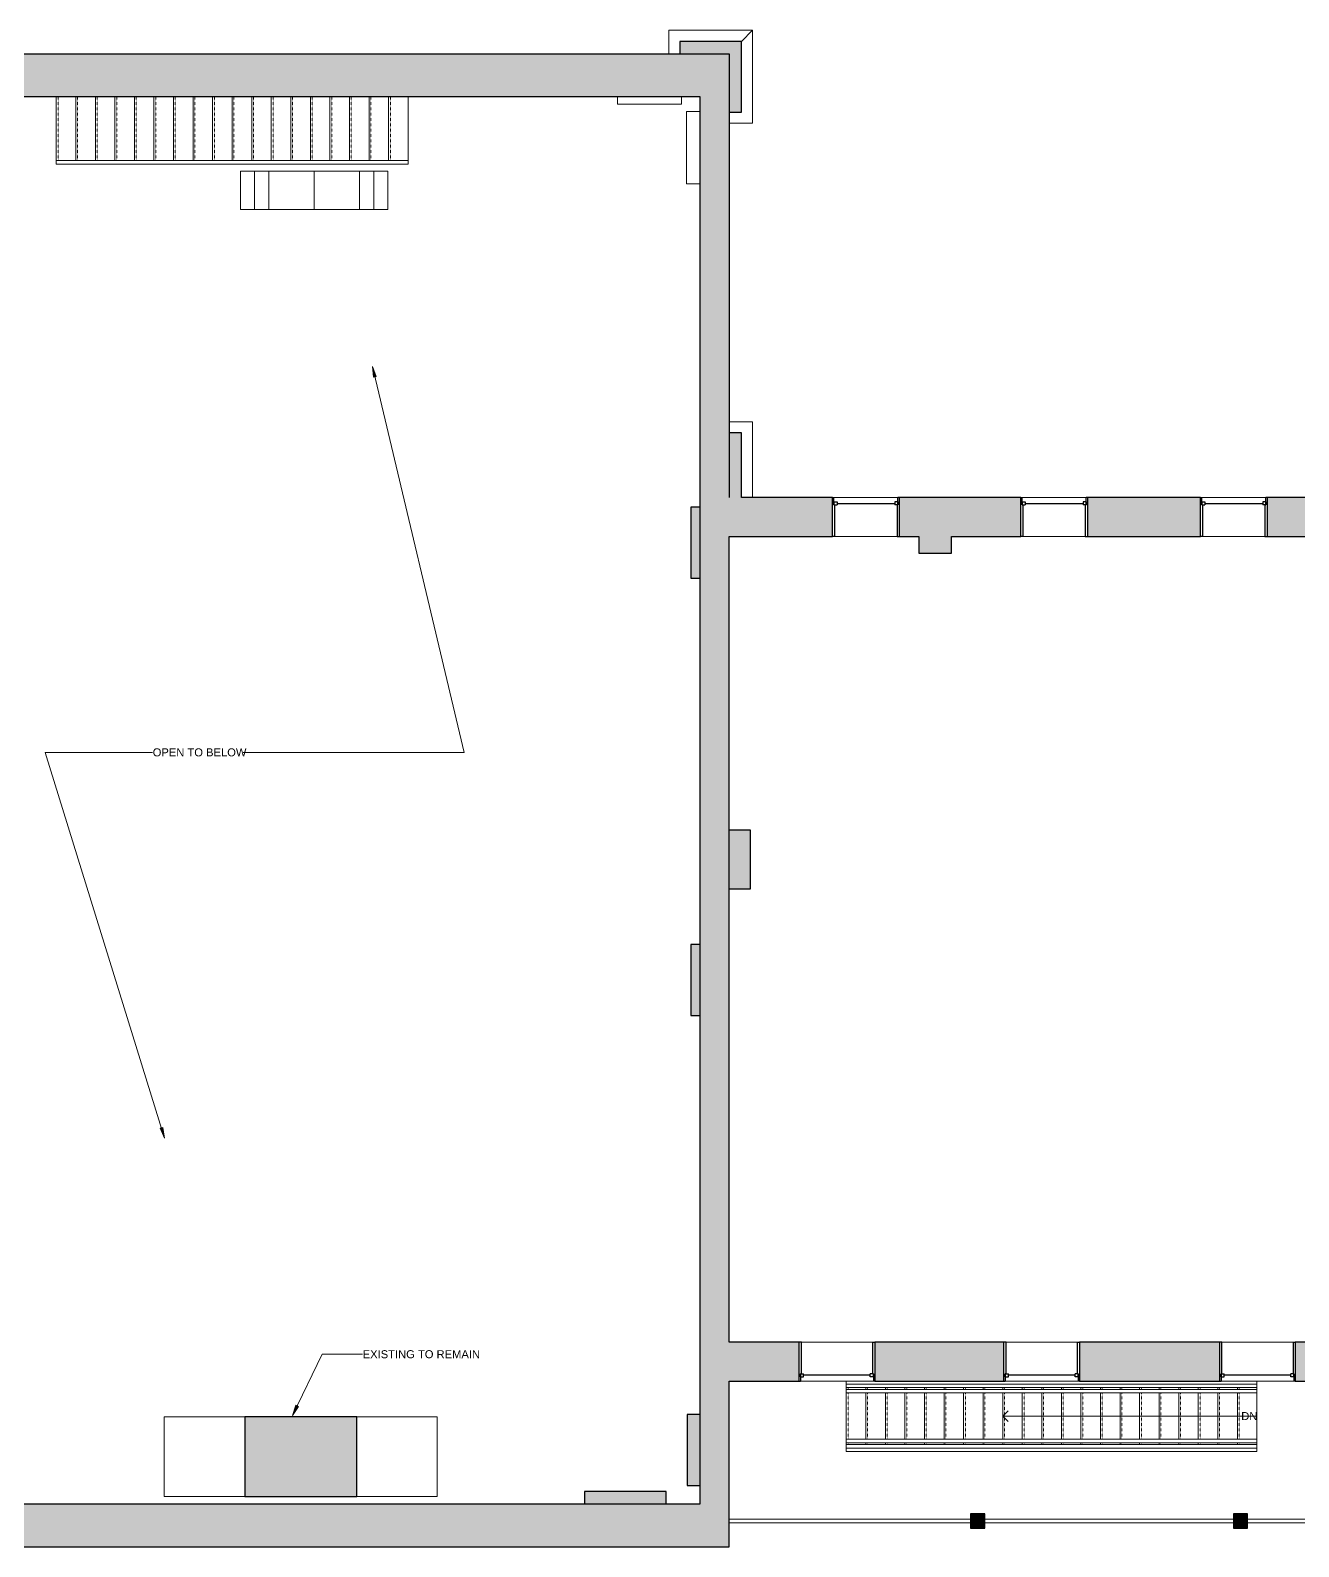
# Model space of a CAD drawing. Header units: inches. Extents: x -1176 to 1507, y -2527 to 978.
# Drawn here: x 88 to 801, y -1 to 852 of the extents above; entities that cross this region are included whole.
import ezdxf

# ---------------------------------------------------------------- set-up
doc = ezdxf.new("R2010")
doc.units = ezdxf.units.IN
doc.header["$MEASUREMENT"] = 0
doc.linetypes.add('Overhead 1_16_', pattern=[0.101562, 0.0625, -0.039062])
for name, color, linetype, lineweight in [('A-COLS', 52, 'Continuous', 18), ('A-DETL', 90, 'Continuous', 9), ('A-FLOR-HRAL', 11, 'Continuous', 18), ('A-GENM', 13, 'Continuous', 18), ('A-GLAZ', 151, 'Continuous', 18), ('A-WALL', 113, 'Continuous', 18), ('A-WALL-PATT', 111, 'Continuous', 18), ('G-ANNO-TEXT', 231, 'Continuous', 9), ('I-WALL', 2, 'Continuous', 18), ('S-STRS', 31, 'Continuous', 18), ('S-STRS-ANNO', 31, 'Continuous', 9), ('S-STRS-IDEN', 31, 'Continuous', 9)]:
    doc.layers.add(name, color=color, linetype=linetype, lineweight=lineweight)
doc.styles.add('Swis721 Lt BT', font='swissl.ttf', dxfattribs={"height": 4.5})

# ---------------------------------------------------------------- blocks, each defined once
blk = doc.blocks.new('Top Rail Type - Top Rail_Internal_-5005397-3rd Floor Demo')
at = {"layer": 'A-FLOR-HRAL', "lineweight": 9}
for p, q in [((546.74, 54.3), (546.74, 56.3)), ((546.74, 56.3), (777.74, 56.3)), ((777.74, 54.3), (546.74, 54.3)), ((777.74, 56.3), (777.74, 54.3))]:
    blk.add_line(p, q, dxfattribs=at)
blk = doc.blocks.new('Top Rail Type - Top Rail_Internal_-V1-3rd Floor Demo')
at = {"layer": 'A-FLOR-HRAL', "lineweight": 9}
for p, q in [((546.74, 56.3), (546.74, 54.3)), ((546.74, 56.3), (777.74, 56.3)), ((546.74, 54.3), (777.74, 54.3)), ((777.74, 56.3), (777.74, 54.3))]:
    blk.add_line(p, q, dxfattribs=at)
blk = doc.blocks.new('Handrail Type - Handrail_Internal_-5005408-3rd Floor Demo')
at = {"layer": 'A-FLOR-HRAL', "lineweight": 9}
for p, q in [((546.74, 57.3), (546.74, 59.3)), ((546.74, 59.3), (777.74, 59.3)), ((777.74, 57.3), (546.74, 57.3)), ((777.74, 59.3), (777.74, 57.3))]:
    blk.add_line(p, q, dxfattribs=at)
blk = doc.blocks.new('Handrail Type - Handrail_Internal_-V2-3rd Floor Demo')
at = {"layer": 'A-FLOR-HRAL', "lineweight": 9}
for p, q in [((546.74, 59.3), (546.74, 57.3)), ((546.74, 59.3), (777.74, 59.3)), ((546.74, 57.3), (777.74, 57.3)), ((777.74, 59.3), (777.74, 57.3))]:
    blk.add_line(p, q, dxfattribs=at)
blk = doc.blocks.new('Top Rail Type - Top Rail_Internal_-5005419-3rd Floor Demo')
at = {"layer": 'A-FLOR-HRAL', "lineweight": 9}
for p, q in [((546.74, 88.3), (546.74, 90.3)), ((546.74, 90.3), (777.74, 90.3)), ((777.74, 88.3), (546.74, 88.3)), ((777.74, 90.3), (777.74, 88.3))]:
    blk.add_line(p, q, dxfattribs=at)
blk = doc.blocks.new('Top Rail Type - Top Rail_Internal_-V3-3rd Floor Demo')
at = {"layer": 'A-FLOR-HRAL', "lineweight": 9}
for p, q in [((546.74, 90.3), (546.74, 88.3)), ((546.74, 90.3), (777.74, 90.3)), ((546.74, 88.3), (777.74, 88.3)), ((777.74, 90.3), (777.74, 88.3))]:
    blk.add_line(p, q, dxfattribs=at)
blk = doc.blocks.new('Handrail Type - Handrail_Internal_-5005430-3rd Floor Demo')
at = {"layer": 'A-FLOR-HRAL', "lineweight": 9}
for p, q in [((546.74, 85.3), (546.74, 87.3)), ((546.74, 87.3), (777.74, 87.3)), ((777.74, 85.3), (546.74, 85.3)), ((777.74, 87.3), (777.74, 85.3))]:
    blk.add_line(p, q, dxfattribs=at)
blk = doc.blocks.new('Handrail Type - Handrail_Internal_-V4-3rd Floor Demo')
at = {"layer": 'A-FLOR-HRAL', "lineweight": 9}
for p, q in [((546.74, 87.3), (546.74, 85.3)), ((546.74, 87.3), (777.74, 87.3)), ((546.74, 85.3), (777.74, 85.3)), ((777.74, 87.3), (777.74, 85.3))]:
    blk.add_line(p, q, dxfattribs=at)
blk = doc.blocks.new('Double Hung - side window 4_ X 6_ 3_ H-6086068-3rd Floor Demo')
at = {"layer": 'A-GLAZ', "color": 8, "lineweight": 30}
for p, q in [((-18.75, 11), (-18, 11)), ((-18, 6.75), (-18, 11)), ((18, 6.75), (18, 11)), ((18.75, 11), (18, 11)), ((-18, 8.5), (-18, 6.75)), ((-18, 8.5), (-16.25, 8.5)), ((-18, 6.75), (-16.25, 6.75)), ((-18, 6.75), (-17.5, 6.75)), ((-17.5, -11), (-17.5, 6.75)), ((-16.25, 8.5), (-16.25, 6.75)), ((-16.25, 7.625), (16.25, 7.625)), ((16.25, 8.5), (16.25, 6.75)), ((18, 8.5), (16.25, 8.5)), ((18, 6.75), (16.25, 6.75)), ((17.5, 6.75), (18, 6.75)), ((17.5, 6.75), (17.5, -11)), ((18, 8.5), (18, 6.75)), ((-17.5, -11), (-18.75, -11)), ((17.5, -11), (18.75, -11))]:
    blk.add_line(p, q, dxfattribs=at)
blk = doc.blocks.new('Top Rail Type - Top Rail_Internal_-6920603-3rd Floor Demo')
at = {"layer": 'A-FLOR-HRAL', "lineweight": 9}
for p, q in [((1226.22, 91.87), (1228.22, 91.87)), ((1226.22, 19.64), (1226.22, 91.87)), ((1228.22, 91.87), (1228.22, 19.64)), ((480.78, 14.32), (616.64, 14.32)), ((616.64, 12.32), (480.78, 12.32)), ((624.64, 14.32), (764.5, 14.32)), ((764.5, 12.32), (624.64, 12.32)), ((772.5, 14.32), (890.9, 14.32)), ((890.9, 12.32), (772.5, 12.32)), ((898.9, 14.32), (1060.27, 14.32)), ((1060.27, 12.32), (898.9, 12.32)), ((1068.27, 14.32), (1223.22, 14.32)), ((1223.22, 12.32), (1068.27, 12.32))]:
    blk.add_line(p, q, dxfattribs=at)
blk = doc.blocks.new('Top Rail Type - Top Rail_Internal_-V7-3rd Floor Demo')
at = {"layer": 'A-FLOR-HRAL', "lineweight": 9}
for p, q in [((1228.22, 91.87), (1226.22, 91.87)), ((1226.22, 91.87), (1226.22, 19.64)), ((1228.22, 91.87), (1228.22, 19.64)), ((616.64, 14.32), (480.78, 14.32)), ((616.64, 12.32), (480.78, 12.32)), ((764.5, 14.32), (624.64, 14.32)), ((764.5, 12.32), (624.64, 12.32)), ((890.9, 14.32), (772.5, 14.32)), ((890.9, 12.32), (772.5, 12.32)), ((1060.27, 14.32), (898.9, 14.32)), ((1060.27, 12.32), (898.9, 12.32)), ((1223.22, 14.32), (1068.27, 14.32)), ((1223.22, 12.32), (1068.27, 12.32))]:
    blk.add_line(p, q, dxfattribs=at)
blk = doc.blocks.new('Double Hung - side window 3_ 6_5_ x 5_ 6_ 2-5312470-3rd Floor Demo')
at = {"layer": 'A-GLAZ', "color": 8, "lineweight": 30}
for p, q in [((-21.25, 11), (-20.5, 11)), ((-20.5, 6.75), (-20.5, 11)), ((20.5, 6.75), (20.5, 11)), ((21.25, 11), (20.5, 11)), ((-20.5, 8.5), (-20.5, 6.75)), ((-20.5, 8.5), (-18.75, 8.5)), ((-20.5, 6.75), (-18.75, 6.75)), ((-20.5, 6.75), (-20, 6.75)), ((-20, -11), (-20, 6.75)), ((-18.75, 8.5), (-18.75, 6.75)), ((-18.75, 7.625), (18.75, 7.625)), ((18.75, 8.5), (18.75, 6.75)), ((20.5, 8.5), (18.75, 8.5)), ((20.5, 6.75), (18.75, 6.75)), ((20, 6.75), (20.5, 6.75)), ((20, 6.75), (20, -11)), ((20.5, 8.5), (20.5, 6.75)), ((-20, -11), (-21.25, -11)), ((20, -11), (21.25, -11))]:
    blk.add_line(p, q, dxfattribs=at)
blk = doc.blocks.new('organ1 - organ-7059108-3rd Floor Demo')
at = {"layer": 'A-GENM', "lineweight": 9}
for p, q in [((205.86, 772.52), (213.86, 772.52)), ((205.86, 772.52), (205.86, 751.01)), ((213.86, 772.52), (221.86, 772.52)), ((213.86, 772.52), (213.86, 751.01)), ((221.86, 772.52), (247.36, 772.52)), ((221.86, 772.52), (221.86, 751.01)), ((247.36, 772.52), (272.86, 772.52)), ((247.36, 772.52), (247.36, 751.01)), ((272.86, 772.52), (280.86, 772.52)), ((272.86, 772.52), (272.86, 751.01)), ((280.86, 772.52), (288.86, 772.52)), ((280.86, 772.52), (280.86, 751.01)), ((288.86, 772.52), (288.86, 751.01)), ((213.86, 751.01), (205.86, 751.01)), ((221.86, 751.01), (213.86, 751.01)), ((247.36, 751.01), (221.86, 751.01)), ((272.86, 751.01), (247.36, 751.01)), ((280.86, 751.01), (272.86, 751.01)), ((288.86, 751.01), (280.86, 751.01))]:
    blk.add_line(p, q, dxfattribs=at)
blk = doc.blocks.new('Generic Models 1 - Generic Models 1-5512328-3rd Floor Demo')
at = {"layer": 'A-GENM', "lineweight": 9}
blk.add_hatch(color=7, dxfattribs=at).paths.add_polyline_path([(271.4, 27.11), (271.4, 71.91), (208.43, 71.91), (208.43, 27.11), (254.03, 27.11)], flags=0)
at = {"layer": 'A-DETL'}
for p, q in [((163, 27.11), (163, 71.91)), ((316.59, 27.11), (316.59, 71.91))]:
    blk.add_line(p, q, dxfattribs=at)
at = {"layer": 'A-DETL', "flags": 128}
for points in [[(163, 71.91), (163.23, 71.91), (163.9, 71.91), (165.02, 71.91), (166.58, 71.91), (168.57, 71.91), (170.98, 71.91), (173.79, 71.91), (177, 71.91), (180.57, 71.91), (184.48, 71.91), (188.73, 71.91), (193.27, 71.91), (198.09, 71.91), (203.15, 71.91), (208.43, 71.91)], [(271.4, 71.91), (276.67, 71.91), (281.72, 71.91), (286.53, 71.91), (291.06, 71.91), (295.3, 71.91), (299.21, 71.91), (302.78, 71.91), (305.98, 71.91), (308.79, 71.91), (311.2, 71.91), (313.2, 71.91), (314.77, 71.91), (315.9, 71.91), (316.59, 71.91)], [(208.43, 27.11), (203.15, 27.11), (198.09, 27.11), (193.27, 27.11), (188.73, 27.11), (184.48, 27.11), (180.57, 27.11), (177, 27.11), (173.79, 27.11), (170.98, 27.11), (168.57, 27.11), (166.58, 27.11), (165.02, 27.11), (163.9, 27.11), (163.23, 27.11), (163, 27.11)], [(316.59, 27.11), (315.9, 27.11), (314.77, 27.11), (313.2, 27.11), (311.2, 27.11), (308.79, 27.11), (305.98, 27.11), (302.78, 27.11), (299.21, 27.11), (295.3, 27.11), (291.06, 27.11), (286.53, 27.11), (281.72, 27.11), (276.67, 27.11), (271.4, 27.11)]]:
    blk.add_lwpolyline(points, dxfattribs=at)
at = {"layer": 'A-GENM', "lineweight": 9}
blk.add_line((163, 71.91), (163, 27.11), dxfattribs=at)
at = {"layer": 'A-GENM', "color": 8, "lineweight": 30}
for p, q in [((271.4, 71.91), (208.43, 71.91)), ((208.43, 71.91), (208.43, 27.11)), ((271.4, 27.11), (271.4, 71.91)), ((208.43, 27.11), (271.4, 27.11))]:
    blk.add_line(p, q, dxfattribs=at)

msp = doc.modelspace()

# ---------------------------------------------------------------- hatches: boundary and pattern name
at = {"layer": 'A-COLS'}
for points in [[(624.64, 9.32), (624.64, 17.32), (616.64, 17.32), (616.64, 9.32)], [(772.5, 9.32), (772.5, 17.32), (764.5, 17.32), (764.5, 9.32)]]:
    msp.add_hatch(color=250, dxfattribs=at).paths.add_polyline_path(points, flags=0)
at = {"layer": 'A-WALL-PATT', "lineweight": 9}
for points in [[(453.09, 838.52), (487.78, 838.52), (487.78, 845.52), (453.09, 845.52)], [(464.28, 814.52), (480.78, 814.52), (480.78, 838.52), (1.72, 838.52), (1.72, 814.52), (439.04, 814.52)], [(485.29, 805.75), (487.78, 805.75), (487.78, 838.52), (480.78, 838.52), (480.78, 805.75)], [(480.78, -1.17), (480.78, 814.52), (464.28, 814.52), (464.28, -1.17)], [(487.78, 589.01), (487.78, 625.28), (480.78, 625.28), (480.78, 589.01)], [(464.28, 543.59), (464.28, 583.59), (459.28, 583.59), (459.28, 543.59)], [(606.02, 557.64), (606.02, 567.01), (587.52, 567.01), (587.52, 557.64)], [(492.78, 368.89), (492.78, 401.89), (480.78, 401.89), (480.78, 368.89)], [(464.28, 297.59), (464.28, 337.59), (459.28, 337.59), (459.28, 297.59)], [(457.28, 33.17), (464.28, 33.17), (464.28, 73.17), (457.28, 73.17)], [(445.44, 22.83), (445.44, 29.83), (399.44, 29.83), (399.44, 22.83)], [(464.28, -1.17), (464.28, 22.83), (18.22, 22.83), (18.22, -1.17), (346.53, -1.17)]]:
    msp.add_hatch(color=7, dxfattribs=at).paths.add_polyline_path(points, flags=0)
h = msp.add_hatch(color=7, dxfattribs=at)
h.paths.add_polyline_path([(1202.2, 567.01), (1211.24, 567.01), (1211.24, 589.01), (1167.7, 589.01), (1167.7, 567.01), (1179.07, 567.01)], flags=0)
h.paths.add_polyline_path([(1130.2, 567.01), (1130.2, 589.01), (1068.64, 589.01), (1068.64, 567.01), (1109.69, 567.01)], flags=0)
h.paths.add_polyline_path([(1031.14, 567.01), (1031.14, 589.01), (977.59, 589.01), (977.59, 567.01)], flags=0)
h.paths.add_polyline_path([(940.09, 567.01), (940.09, 589.01), (874.54, 589.01), (874.54, 567.01), (912.15, 567.01)], flags=0)
h.paths.add_polyline_path([(837.04, 567.01), (837.04, 589.01), (783.49, 589.01), (783.49, 567.01)], flags=0)
h.paths.add_polyline_path([(745.99, 567.01), (745.99, 589.01), (682.43, 589.01), (682.43, 567.01)], flags=0)
h.paths.add_polyline_path([(644.93, 567.01), (644.93, 589.01), (576.53, 589.01), (576.53, 567.01), (606.02, 567.01)], flags=0)
h.paths.add_polyline_path([(539.03, 567.01), (539.03, 589.01), (480.78, 589.01), (480.78, 567.01), (531.54, 567.01)], flags=0)
h = msp.add_hatch(color=7, dxfattribs=at)
h.paths.add_polyline_path([(1329.15, 91.89), (1329.15, 113.89), (1290.24, 113.89), (1290.24, 91.89)], flags=0)
h.paths.add_polyline_path([(1263.74, 91.89), (1263.74, 113.89), (1161.83, 113.89), (1161.83, 91.89), (1179.07, 91.89)], flags=0)
h.paths.add_polyline_path([(1120.9, 91.89), (1120.9, 113.89), (1049.4, 113.89), (1049.4, 91.89), (1086.57, 91.89)], flags=0)
h.paths.add_polyline_path([(1006.9, 91.89), (1006.9, 113.89), (966.34, 113.89), (966.34, 91.89)], flags=0)
h.paths.add_polyline_path([(923.84, 91.89), (923.84, 113.89), (890.51, 113.89), (890.51, 91.89), (901.56, 91.89)], flags=0)
h.paths.add_polyline_path([(848.01, 91.89), (848.01, 113.89), (799.34, 113.89), (799.34, 91.89)], flags=0)
h.paths.add_polyline_path([(756.84, 91.89), (756.84, 113.89), (677.93, 113.89), (677.93, 91.89)], flags=0)
h.paths.add_polyline_path([(635.43, 91.89), (635.43, 113.89), (562.75, 113.89), (562.75, 91.89)], flags=0)
h.paths.add_polyline_path([(520.25, 91.89), (520.25, 113.89), (480.78, 113.89), (480.78, 91.89)], flags=0)
at = {"layer": 'G-ANNO-TEXT'}
for points in [[(280.19, 662.66), (280.8, 656.64), (282.34, 657.01)], [(163.22, 228.66), (162.2, 234.62), (160.69, 234.15)], [(235.21, 72.63), (238.53, 77.69), (237.11, 78.38)]]:
    msp.add_hatch(color=7, dxfattribs=at).paths.add_polyline_path(points, flags=0)

# ---------------------------------------------------------------- linework, layer by layer
at = {"layer": 'A-COLS', "color": 8, "lineweight": 30}
for p, q in [((624.64, 17.32), (616.64, 17.32)), ((616.64, 17.32), (616.64, 9.32)), ((624.64, 9.32), (624.64, 17.32)), ((772.5, 17.32), (764.5, 17.32)), ((764.5, 17.32), (764.5, 9.32)), ((772.5, 9.32), (772.5, 17.32)), ((616.64, 9.32), (624.64, 9.32)), ((764.5, 9.32), (772.5, 9.32))]:
    msp.add_line(p, q, dxfattribs=at)
at = {"layer": 'A-WALL', "lineweight": 9}
for p, q in [((493.99, 851.73), (446.88, 851.73)), ((446.88, 851.73), (446.88, 838.52)), ((493.99, 851.73), (487.78, 845.52)), ((493.99, 799.54), (493.99, 851.73)), ((417.99, 814.52), (417.99, 810.25)), ((453.99, 814.52), (453.99, 810.25)), ((453.99, 810.25), (417.99, 810.25)), ((456.78, 765.3), (456.78, 806.07)), ((464.28, 806.07), (456.78, 806.07)), ((480.78, 799.54), (493.99, 799.54)), ((464.28, 765.3), (456.78, 765.3)), ((493.99, 631.49), (480.78, 631.49)), ((493.99, 589.01), (493.99, 631.49)), ((539.03, 589.01), (576.53, 589.01)), ((644.93, 589.01), (682.43, 589.01)), ((745.99, 589.01), (783.49, 589.01)), ((576.53, 567.01), (539.03, 567.01)), ((682.43, 567.01), (644.93, 567.01)), ((783.49, 567.01), (745.99, 567.01)), ((520.25, 113.89), (562.75, 113.89)), ((635.43, 113.89), (677.93, 113.89)), ((756.84, 113.89), (799.34, 113.89)), ((562.75, 91.89), (520.25, 91.89)), ((677.93, 91.89), (635.43, 91.89)), ((799.34, 91.89), (756.84, 91.89))]:
    msp.add_line(p, q, dxfattribs=at)
at = {"layer": 'A-WALL', "color": 8, "lineweight": 30}
for p, q in [((487.78, 845.52), (453.09, 845.52)), ((453.09, 845.52), (453.09, 838.52)), ((487.78, 805.75), (487.78, 845.52)), ((1.72, 838.52), (480.78, 838.52)), ((480.78, 838.52), (480.78, 625.28)), ((18.22, 814.52), (464.28, 814.52)), ((464.28, 814.52), (464.28, 22.83)), ((480.78, 805.75), (487.78, 805.75)), ((480.78, 625.28), (480.78, 589.01)), ((487.78, 625.28), (480.78, 625.28)), ((487.78, 589.01), (487.78, 625.28)), ((539.03, 589.01), (487.78, 589.01)), ((539.03, 567.01), (539.03, 589.01)), ((644.93, 589.01), (576.53, 589.01)), ((576.53, 589.01), (576.53, 567.01)), ((644.93, 567.01), (644.93, 589.01)), ((745.99, 589.01), (682.43, 589.01)), ((682.43, 589.01), (682.43, 567.01)), ((745.99, 567.01), (745.99, 589.01)), ((837.04, 589.01), (783.49, 589.01)), ((783.49, 589.01), (783.49, 567.01)), ((480.78, 567.01), (539.03, 567.01)), ((480.78, 113.89), (480.78, 567.01)), ((576.53, 567.01), (587.52, 567.01)), ((587.52, 567.01), (587.52, 557.64)), ((606.02, 567.01), (644.93, 567.01)), ((606.02, 557.64), (606.02, 567.01)), ((682.43, 567.01), (745.99, 567.01)), ((783.49, 567.01), (837.04, 567.01)), ((587.52, 557.64), (606.02, 557.64)), ((492.78, 401.89), (480.78, 401.89)), ((492.78, 368.89), (492.78, 401.89)), ((480.78, 368.89), (492.78, 368.89)), ((520.25, 113.89), (480.78, 113.89)), ((520.25, 91.89), (520.25, 113.89)), ((635.43, 113.89), (562.75, 113.89)), ((562.75, 113.89), (562.75, 91.89)), ((635.43, 91.89), (635.43, 113.89)), ((756.84, 113.89), (677.93, 113.89)), ((677.93, 113.89), (677.93, 91.89)), ((756.84, 91.89), (756.84, 113.89)), ((848.01, 113.89), (799.34, 113.89)), ((799.34, 113.89), (799.34, 91.89)), ((480.78, 91.89), (520.25, 91.89)), ((480.78, -1.17), (480.78, 91.89)), ((562.75, 91.89), (635.43, 91.89)), ((677.93, 91.89), (756.84, 91.89)), ((799.34, 91.89), (848.01, 91.89)), ((457.28, 73.17), (457.28, 33.17)), ((464.28, 73.17), (457.28, 73.17)), ((445.44, 29.83), (399.44, 29.83)), ((399.44, 29.83), (399.44, 22.83)), ((445.44, 22.83), (445.44, 29.83)), ((457.28, 33.17), (464.28, 33.17)), ((464.28, 22.83), (18.22, 22.83)), ((1.72, -1.17), (480.78, -1.17))]:
    msp.add_line(p, q, dxfattribs=at)
at = {"layer": 'G-ANNO-TEXT', "color": 7}
for p, q in [((280.19, 662.66), (280.8, 656.64)), ((282.34, 657.01), (280.19, 662.66)), ((280.19, 662.66), (331.74, 445.61)), ((280.8, 656.64), (282.34, 657.01)), ((95.97, 445.61), (156.36, 445.61)), ((163.22, 228.66), (95.97, 445.61)), ((212.28, 445.61), (207.36, 445.61)), ((331.74, 445.61), (212.28, 445.61)), ((162.2, 234.62), (160.69, 234.15)), ((160.69, 234.15), (163.22, 228.66)), ((163.22, 228.66), (162.2, 234.62)), ((235.21, 72.63), (251.83, 107.08)), ((251.83, 107.08), (274.51, 107.08)), ((237.11, 78.38), (235.21, 72.63)), ((235.21, 72.63), (238.53, 77.69)), ((238.53, 77.69), (237.11, 78.38))]:
    msp.add_line(p, q, dxfattribs=at)
at = {"layer": 'I-WALL', "color": 8, "lineweight": 30}
for p, q in [((459.28, 583.59), (459.28, 543.59)), ((464.28, 583.59), (459.28, 583.59)), ((459.28, 543.59), (464.28, 543.59)), ((459.28, 337.59), (459.28, 297.59)), ((464.28, 337.59), (459.28, 337.59)), ((459.28, 297.59), (464.28, 297.59))]:
    msp.add_line(p, q, dxfattribs=at)
at = {"layer": 'S-STRS', "lineweight": 9}
for p, q in [((102.28, 814.52), (102.28, 778.52)), ((113.28, 814.52), (113.28, 778.52)), ((124.28, 814.52), (124.28, 778.52)), ((135.28, 814.52), (135.28, 778.52)), ((146.28, 814.52), (146.28, 778.52)), ((157.28, 814.52), (157.28, 778.52)), ((168.28, 814.52), (168.28, 778.52)), ((179.28, 814.52), (179.28, 778.52)), ((190.28, 814.52), (190.28, 778.52)), ((201.28, 814.52), (201.28, 778.52)), ((212.28, 814.52), (212.28, 778.52)), ((223.28, 814.52), (223.28, 778.52)), ((234.28, 814.52), (234.28, 778.52)), ((245.28, 814.52), (245.28, 778.52)), ((256.28, 814.52), (256.28, 778.52)), ((267.28, 814.52), (267.28, 778.52)), ((278.28, 814.52), (278.28, 778.52)), ((289.28, 814.52), (289.28, 778.52)), ((300.28, 814.52), (300.28, 778.52)), ((102.28, 778.52), (102.28, 776.52)), ((102.28, 778.52), (113.28, 778.52)), ((102.28, 776.52), (300.28, 776.52)), ((113.28, 778.52), (124.28, 778.52)), ((124.28, 778.52), (135.28, 778.52)), ((135.28, 778.52), (146.28, 778.52)), ((146.28, 778.52), (157.28, 778.52)), ((157.28, 778.52), (168.28, 778.52)), ((168.28, 778.52), (179.28, 778.52)), ((179.28, 778.52), (190.28, 778.52)), ((190.28, 778.52), (201.28, 778.52)), ((201.28, 778.52), (212.28, 778.52)), ((212.28, 778.52), (223.28, 778.52)), ((223.28, 778.52), (234.28, 778.52)), ((234.28, 778.52), (245.28, 778.52)), ((245.28, 778.52), (256.28, 778.52)), ((256.28, 778.52), (267.28, 778.52)), ((267.28, 778.52), (278.28, 778.52)), ((278.28, 778.52), (289.28, 778.52)), ((289.28, 778.52), (300.28, 778.52)), ((300.28, 776.52), (300.28, 778.52)), ((546.74, 91.89), (546.74, 90.3)), ((546.74, 88.3), (546.74, 87.3)), ((546.74, 85.3), (546.74, 59.3)), ((557.74, 88.3), (557.74, 87.3)), ((557.74, 85.3), (557.74, 59.3)), ((568.74, 88.3), (568.74, 87.3)), ((568.74, 85.3), (568.74, 59.3)), ((579.74, 88.3), (579.74, 87.3)), ((579.74, 85.3), (579.74, 59.3)), ((590.74, 88.3), (590.74, 87.3)), ((590.74, 85.3), (590.74, 59.3)), ((601.74, 88.3), (601.74, 87.3)), ((601.74, 85.3), (601.74, 59.3)), ((612.74, 88.3), (612.74, 87.3)), ((612.74, 85.3), (612.74, 59.3)), ((623.74, 88.3), (623.74, 87.3)), ((623.74, 85.3), (623.74, 59.3)), ((634.74, 88.3), (634.74, 87.3)), ((634.74, 85.3), (634.74, 59.3)), ((645.74, 88.3), (645.74, 87.3)), ((645.74, 85.3), (645.74, 59.3)), ((656.74, 88.3), (656.74, 87.3)), ((656.74, 85.3), (656.74, 59.3)), ((667.74, 88.3), (667.74, 87.3)), ((667.74, 85.3), (667.74, 59.3)), ((678.74, 88.3), (678.74, 87.3)), ((678.74, 85.3), (678.74, 59.3)), ((689.74, 88.3), (689.74, 87.3)), ((689.74, 85.3), (689.74, 59.3)), ((700.74, 88.3), (700.74, 87.3)), ((700.74, 85.3), (700.74, 59.3)), ((711.74, 88.3), (711.74, 87.3)), ((711.74, 85.3), (711.74, 59.3)), ((722.74, 88.3), (722.74, 87.3)), ((722.74, 85.3), (722.74, 59.3)), ((733.74, 88.3), (733.74, 87.3)), ((733.74, 85.3), (733.74, 59.3)), ((744.74, 88.3), (744.74, 87.3)), ((744.74, 85.3), (744.74, 59.3)), ((755.74, 88.3), (755.74, 87.3)), ((755.74, 85.3), (755.74, 59.3)), ((766.74, 88.3), (766.74, 87.3)), ((766.74, 85.3), (766.74, 59.3)), ((777.74, 90.3), (777.74, 91.89)), ((777.74, 88.3), (777.74, 87.3)), ((777.74, 85.3), (777.74, 59.3)), ((546.74, 57.3), (546.74, 56.3)), ((546.74, 54.3), (546.74, 52.3)), ((546.74, 52.3), (777.74, 52.3)), ((557.74, 57.3), (557.74, 56.3)), ((568.74, 57.3), (568.74, 56.3)), ((579.74, 57.3), (579.74, 56.3)), ((590.74, 57.3), (590.74, 56.3)), ((601.74, 57.3), (601.74, 56.3)), ((612.74, 57.3), (612.74, 56.3)), ((623.74, 57.3), (623.74, 56.3)), ((634.74, 57.3), (634.74, 56.3)), ((645.74, 57.3), (645.74, 56.3)), ((656.74, 57.3), (656.74, 56.3)), ((667.74, 57.3), (667.74, 56.3)), ((678.74, 57.3), (678.74, 56.3)), ((689.74, 57.3), (689.74, 56.3)), ((700.74, 57.3), (700.74, 56.3)), ((711.74, 57.3), (711.74, 56.3)), ((722.74, 57.3), (722.74, 56.3)), ((733.74, 57.3), (733.74, 56.3)), ((744.74, 57.3), (744.74, 56.3)), ((755.74, 57.3), (755.74, 56.3)), ((766.74, 57.3), (766.74, 56.3)), ((777.74, 57.3), (777.74, 56.3)), ((777.74, 52.3), (777.74, 54.3))]:
    msp.add_line(p, q, dxfattribs=at)
at = {"layer": 'S-STRS', "linetype": 'Overhead 1_16_', "lineweight": 9}
for p, q in [((103.28, 814.52), (103.28, 778.52)), ((114.28, 814.52), (114.28, 778.52)), ((125.28, 814.52), (125.28, 778.52)), ((136.28, 814.52), (136.28, 778.52)), ((147.28, 814.52), (147.28, 778.52)), ((158.28, 814.52), (158.28, 778.52)), ((169.28, 814.52), (169.28, 778.52)), ((180.28, 814.52), (180.28, 778.52)), ((191.28, 814.52), (191.28, 778.52)), ((202.28, 814.52), (202.28, 778.52)), ((213.28, 814.52), (213.28, 778.52)), ((224.28, 814.52), (224.28, 778.52)), ((235.28, 814.52), (235.28, 778.52)), ((246.28, 814.52), (246.28, 778.52)), ((257.28, 814.52), (257.28, 778.52)), ((268.28, 814.52), (268.28, 778.52)), ((279.28, 814.52), (279.28, 778.52)), ((290.28, 814.52), (290.28, 778.52)), ((547.74, 88.3), (547.74, 87.3)), ((547.74, 85.3), (547.74, 59.3)), ((558.74, 88.3), (558.74, 87.3)), ((558.74, 85.3), (558.74, 59.3)), ((569.74, 88.3), (569.74, 87.3)), ((569.74, 85.3), (569.74, 59.3)), ((580.74, 88.3), (580.74, 87.3)), ((580.74, 85.3), (580.74, 59.3)), ((591.74, 88.3), (591.74, 87.3)), ((591.74, 85.3), (591.74, 59.3)), ((602.74, 88.3), (602.74, 87.3)), ((602.74, 85.3), (602.74, 59.3)), ((613.74, 88.3), (613.74, 87.3)), ((613.74, 85.3), (613.74, 59.3)), ((624.74, 88.3), (624.74, 87.3)), ((624.74, 85.3), (624.74, 59.3)), ((635.74, 88.3), (635.74, 87.3)), ((635.74, 85.3), (635.74, 59.3)), ((646.74, 88.3), (646.74, 87.3)), ((646.74, 85.3), (646.74, 59.3)), ((657.74, 88.3), (657.74, 87.3)), ((657.74, 85.3), (657.74, 59.3)), ((668.74, 88.3), (668.74, 87.3)), ((668.74, 85.3), (668.74, 59.3)), ((679.74, 88.3), (679.74, 87.3)), ((679.74, 85.3), (679.74, 59.3)), ((690.74, 88.3), (690.74, 87.3)), ((690.74, 85.3), (690.74, 59.3)), ((701.74, 88.3), (701.74, 87.3)), ((701.74, 85.3), (701.74, 59.3)), ((712.74, 88.3), (712.74, 87.3)), ((712.74, 85.3), (712.74, 59.3)), ((723.74, 88.3), (723.74, 87.3)), ((723.74, 85.3), (723.74, 59.3)), ((734.74, 88.3), (734.74, 87.3)), ((734.74, 85.3), (734.74, 59.3)), ((745.74, 88.3), (745.74, 87.3)), ((745.74, 85.3), (745.74, 59.3)), ((756.74, 88.3), (756.74, 87.3)), ((756.74, 85.3), (756.74, 59.3)), ((767.74, 88.3), (767.74, 87.3)), ((767.74, 85.3), (767.74, 59.3)), ((547.74, 57.3), (547.74, 56.3)), ((558.74, 57.3), (558.74, 56.3)), ((569.74, 57.3), (569.74, 56.3)), ((580.74, 57.3), (580.74, 56.3)), ((591.74, 57.3), (591.74, 56.3)), ((602.74, 57.3), (602.74, 56.3)), ((613.74, 57.3), (613.74, 56.3)), ((624.74, 57.3), (624.74, 56.3)), ((635.74, 57.3), (635.74, 56.3)), ((646.74, 57.3), (646.74, 56.3)), ((657.74, 57.3), (657.74, 56.3)), ((668.74, 57.3), (668.74, 56.3)), ((679.74, 57.3), (679.74, 56.3)), ((690.74, 57.3), (690.74, 56.3)), ((701.74, 57.3), (701.74, 56.3)), ((712.74, 57.3), (712.74, 56.3)), ((723.74, 57.3), (723.74, 56.3)), ((734.74, 57.3), (734.74, 56.3)), ((745.74, 57.3), (745.74, 56.3)), ((756.74, 57.3), (756.74, 56.3)), ((767.74, 57.3), (767.74, 56.3))]:
    msp.add_line(p, q, dxfattribs=at)
at = {"layer": 'S-STRS-ANNO'}
for p, q in [((634.74, 72.3), (637.74, 75.3)), ((634.74, 72.3), (645.74, 72.3)), ((634.74, 72.3), (637.74, 69.3)), ((645.74, 72.3), (656.74, 72.3)), ((656.74, 72.3), (667.74, 72.3)), ((667.74, 72.3), (678.74, 72.3)), ((678.74, 72.3), (689.74, 72.3)), ((689.74, 72.3), (700.74, 72.3)), ((700.74, 72.3), (711.74, 72.3)), ((711.74, 72.3), (722.74, 72.3)), ((722.74, 72.3), (733.74, 72.3)), ((733.74, 72.3), (744.74, 72.3)), ((744.74, 72.3), (755.74, 72.3)), ((755.74, 72.3), (766.74, 72.3)), ((766.74, 72.3), (777.74, 72.3))]:
    msp.add_line(p, q, dxfattribs=at)

# ---------------------------------------------------------------- block references
at = {"layer": 'A-FLOR-HRAL', "lineweight": 9}
for name in ['Top Rail Type - Top Rail_Internal_-6920603-3rd Floor Demo', 'Top Rail Type - Top Rail_Internal_-V7-3rd Floor Demo', 'Top Rail Type - Top Rail_Internal_-5005419-3rd Floor Demo', 'Top Rail Type - Top Rail_Internal_-V3-3rd Floor Demo', 'Handrail Type - Handrail_Internal_-5005430-3rd Floor Demo', 'Handrail Type - Handrail_Internal_-V4-3rd Floor Demo', 'Handrail Type - Handrail_Internal_-5005408-3rd Floor Demo', 'Handrail Type - Handrail_Internal_-V2-3rd Floor Demo', 'Top Rail Type - Top Rail_Internal_-5005397-3rd Floor Demo', 'Top Rail Type - Top Rail_Internal_-V1-3rd Floor Demo']:
    msp.add_blockref(name, (0, 0), dxfattribs=at)
at = {"layer": 'A-GENM', "lineweight": 9}
for name in ['organ1 - organ-7059108-3rd Floor Demo', 'Generic Models 1 - Generic Models 1-5512328-3rd Floor Demo']:
    msp.add_blockref(name, (0, 0), dxfattribs=at)
at = {"layer": 'A-GLAZ'}
for p in [(557.78, 578.01), (663.68, 578.01), (764.74, 578.01)]:
    msp.add_blockref('Double Hung - side window 4_ X 6_ 3_ H-6086068-3rd Floor Demo', p, dxfattribs=at)
at = {"layer": 'A-GLAZ', "rotation": 180}
for p in [(541.5, 102.89), (656.68, 102.89), (778.09, 102.89)]:
    msp.add_blockref('Double Hung - side window 3_ 6_5_ x 5_ 6_ 2-5312470-3rd Floor Demo', p, dxfattribs=at)

# ---------------------------------------------------------------- texts
at = {"layer": 'G-ANNO-TEXT', "color": 7, "char_height": 4.5, "attachment_point": 1, "style": 'Swis721 Lt BT'}
for s, insert, width in [('OPEN TO BELOW', (156.55, 447.86), 61.3575), ('EXISTING TO REMAIN', (274.69, 109.33), 75.144)]:
    msp.add_mtext(s, dxfattribs=dict(at, insert=insert, width=width))
at = {"layer": 'S-STRS-IDEN', "insert": (768.92, 74.54), "char_height": 4.5, "width": 10.5833, "attachment_point": 1, "line_spacing_factor": 1.005062, "style": 'Swis721 Lt BT'}
msp.add_mtext('DN', dxfattribs=at)

doc.saveas('drawing.dxf')
